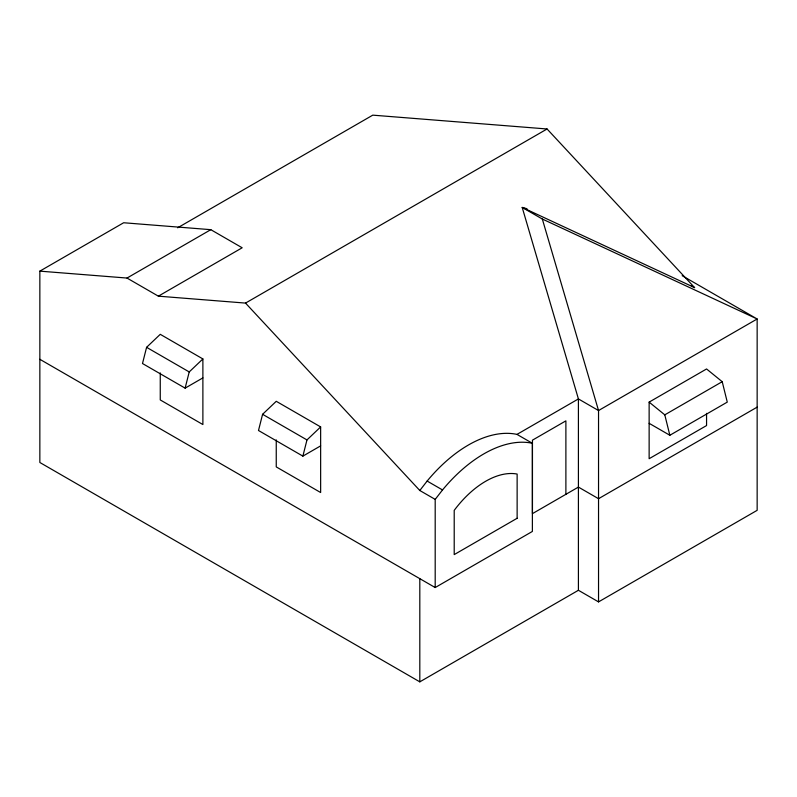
<?xml version="1.0" encoding="UTF-8"?>
<svg xmlns="http://www.w3.org/2000/svg" width="797" height="797" viewBox="0 0 797 797"><rect width="100%" height="100%" fill="white"/><g stroke="black" fill="none" stroke-linecap="round" stroke-linejoin="round"><path stroke-width="1.2" d="M160.257 372.916L160.257 399.935L202.886 424.542L202.886 358.939L160.257 334.322L146.588 347.323L142.494 363.522L185.123 388.139L202.886 377.888M185.123 388.139L189.218 371.94L202.886 358.939M276.25 439.894L276.25 466.903L320.643 492.526L320.643 426.923L276.25 401.299L262.582 414.301L258.497 430.5L302.88 456.123L320.643 445.872M302.88 456.123L306.975 439.924L320.643 426.923M516.984 434.395L532.376 443.281L532.376 531.44L435.192 587.548L435.192 499.39L419.81 490.504L427.132 481.059A121.293 70.036 -60 0 1 516.984 434.395L578.413 398.928L598.537 410.545L757.15 318.979L757.15 510.329L598.537 601.894L578.413 590.278L419.81 681.853L39.85 462.489L39.85 271.139L123.665 222.752L210.806 229.675L242.178 247.777L158.364 296.165L127.002 278.053L39.85 271.139M435.192 499.39L442.524 489.946A121.293 70.036 -60 0 1 532.376 443.281M177.661 227.793L372.777 115.147L547.071 128.984L694.595 287.617L522.194 207.409L578.413 398.928L578.413 590.278M127.002 278.053L210.806 229.675M158.364 296.165L245.516 303.089L547.071 128.984M706.56 413.354L706.56 425.558L649.137 458.713L649.137 402.116L706.56 368.971L722.212 381.693L727.272 402.116L669.849 435.272L649.137 423.317M649.137 402.116L664.788 414.848L722.212 381.693M757.15 407.137L598.537 498.703L578.413 487.087L532.456 513.627L532.456 440.163L565.89 420.856L565.89 494.319M523.39 207.738L526.996 208.724M522.194 207.409L542.319 219.026L757.15 318.979L682.172 275.682M691.368 285.754L694.595 287.617M427.132 481.059L442.524 489.946M146.588 347.323L189.218 371.94M262.582 414.301L306.975 439.924M39.85 359.298L435.192 587.548M245.516 303.089L419.81 490.504M542.319 219.026L598.537 410.545L598.537 601.894M664.788 414.848L669.849 435.272M419.81 578.662L419.81 681.853M517.133 518.279L454.21 554.602L454.21 510.369A80.607 46.535 -60 0 1 517.133 474.046L517.133 518.279"/></g></svg>
